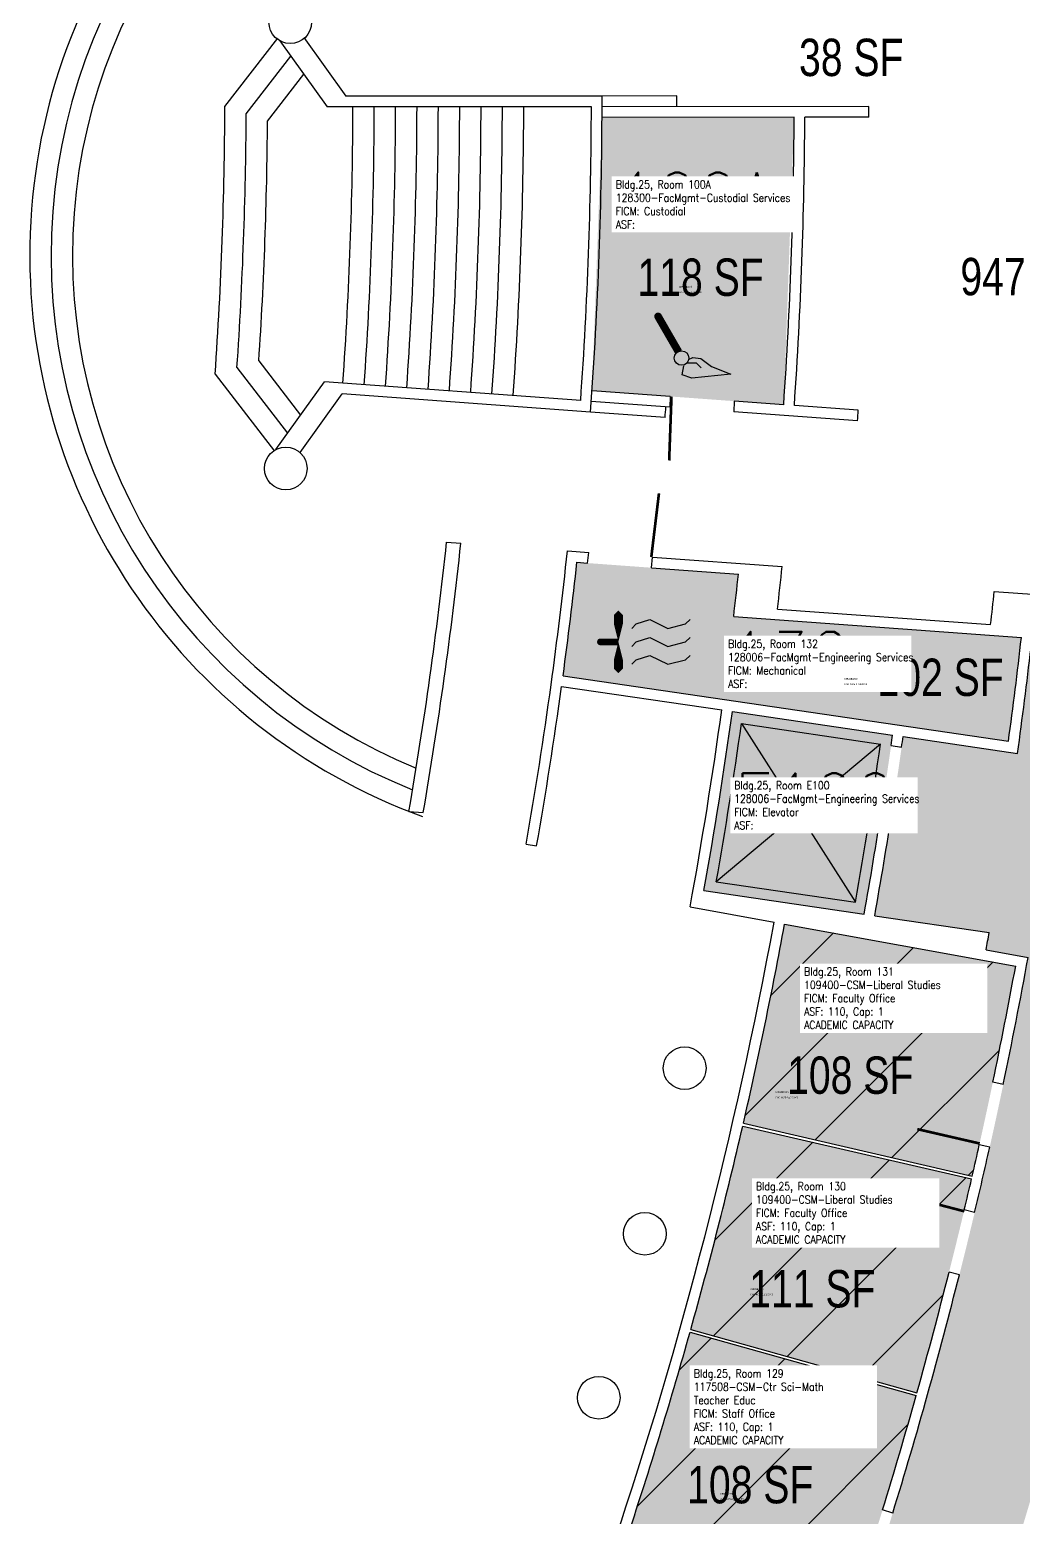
# Model space of a CAD drawing. Header units: inches. Extents: x -325 to 881, y 0 to 3497.
# Drawn here: x -201 to 358, y 1036 to 1873 of the extents above; entities that cross this region are included whole.
import ezdxf
from ezdxf.enums import TextEntityAlignment as Align

# ---------------------------------------------------------------- set-up
doc = ezdxf.new("R2010")
doc.units = ezdxf.units.IN
doc.header["$LTSCALE"] = 10
doc.header["$MEASUREMENT"] = 0
doc.layers.get('0').update_dxf_attribs({"linetype": 'CONTINUOUS'})
for name, color, linetype in [('A-COLS', 5, 'CONTINUOUS'), ('A-DOOR', 2, 'CONTINUOUS'), ('A-FLOR', 3, 'CONTINUOUS'), ('A-IDEN-CNUM', 7, 'CONTINUOUS'), ('A-IDEN-ICON', 4, 'CONTINUOUS'), ('A-IDEN-RNUM', 7, 'CONTINUOUS'), ('A-IDEN-SNUM', 4, 'CONTINUOUS'), ('A-IDEN-VNUM', 4, 'CONTINUOUS'), ('A-WALL', 5, 'CONTINUOUS'), ('AREA-TEXT', 3, 'CONTINUOUS'), ('Rooms-Capacity', 4, 'CONTINUOUS'), ('Rooms-Category-Color', 7, 'CONTINUOUS'), ('Rooms-College-Color', 7, 'CONTINUOUS'), ('Rooms-Department-Color', 7, 'CONTINUOUS'), ('Rooms-Division-Color', 7, 'CONTINUOUS'), ('Rooms-Information', 7, 'CONTINUOUS')]:
    doc.layers.add(name, color=color, linetype=linetype)
doc.styles.add('AREA', font='arial.ttf', dxfattribs={"width": 0.75, "height": 24})
doc.styles.add('ROOMSNUMBER', font='txt', dxfattribs={"height": 0.03})
doc.styles.add('ROOMVNUMBER', font='simplex.shx', dxfattribs={"width": 0.85})
pattern_1 = [(45, (0, 0), (-26.51650429449553, 26.51650429449553), [])]

# ---------------------------------------------------------------- blocks, each defined once
blk = doc.blocks.new('CPMECH')
at = {"color": 0, "linetype": 'ByBlock'}
for p, q in [((0.004999999999995453, 0.02499999999999858), (0.01499999999998636, 0.03499999999999659)), ((0.01499999999998636, 0.03499999999999659), (0.04499999999998749, 0.04500000000000171)), ((0.04499999999998749, 0.04500000000000171), (0.08500000000000796, 0.02499999999999858)), ((0.08500000000000796, 0.02499999999999858), (0.125, 0.03499999999999659)), ((0.125, 0.03499999999999659), (0.1349999999999909, 0.04500000000000171)), ((0.01499999999998636, -0.005000000000002558), (0.04499999999998749, 0.005000000000002558)), ((0.04499999999998749, 0.005000000000002558), (0.08500000000000796, -0.01500000000000057)), ((0.125, -0.005000000000002558), (0.1349999999999909, 0.005000000000002558)), ((0.004999999999995453, -0.01500000000000057), (0.01499999999998636, -0.005000000000002558)), ((0.08500000000000796, -0.01500000000000057), (0.125, -0.005000000000002558)), ((0.004999999999995453, -0.05499999999999972), (0.01499999999998636, -0.04500000000000171)), ((0.01499999999998636, -0.04500000000000171), (0.04499999999998749, -0.03499999999999659)), ((0.04499999999998749, -0.03499999999999659), (0.08500000000000796, -0.05499999999999972)), ((0.08500000000000796, -0.05499999999999972), (0.125, -0.04500000000000171)), ((0.125, -0.04500000000000171), (0.1349999999999909, -0.03499999999999659))]:
    blk.add_line(p, q, dxfattribs=at)
for points in [[(-0.02500000000000568, -0.005000000000002558, 0, 0.01999999999999999, 0), (-0.02500000000000568, 0.03499999999999659, 0.01999999999999999, 0.01999999999999999, 0), (-0.02500000000000568, 0.05499999999999972, 0.01999999999999999, 0, 0), (-0.02500000000000568, 0.06499999999999773, 0, 0, 0)], [(-0.02500000000000568, -0.005000000000002558, 0, 0.01999999999999999, 0), (-0.02500000000000568, -0.04500000000000171, 0.01999999999999999, 0.01999999999999999, 0), (-0.02500000000000568, -0.06499999999999773, 0.01999999999999999, 0, 0), (-0.02500000000000568, -0.07500000000000284, 0, 0, 0)]]:
    blk.add_lwpolyline(points, format="xyseb", dxfattribs=at)
at = {"color": 0, "linetype": 'ByBlock', "const_width": 0.015}
blk.add_lwpolyline([(-0.02500000000000568, -0.005000000000002558), (-0.06499999999999773, -0.005000000000002558)], dxfattribs=at)
at = {"color": 0, "linetype": 'ByBlock', "const_width": 0.0075}
blk.add_lwpolyline([(-0.06824759526418234, -0.006875000000000853, 1), (-0.06175240473581312, -0.003124999999997158, 1)], format="xyb", close=True, dxfattribs=at)
blk = doc.blocks.new('CPCUST')
at = {"color": 0, "linetype": 'ByBlock'}
for p, q in [((0.01710768682039543, -0.06389526559284252), (0.02000603612435725, -0.04661972163469329)), ((0.02622214892755892, -0.04084634061456337), (0.0445807061709047, -0.04056143188978271)), ((0.0296781998588358, -0.03407984564873644), (0.03758796190732028, -0.03023640276653876)), ((0.03758796190732028, -0.03023640276653876), (0.05333712680811686, -0.03237435190612691)), ((0.0445807061709047, -0.04056143188978271), (0.05433683077671958, -0.05052010497931518)), ((0.05333712680811686, -0.03237435190612691), (0.07452052004998677, -0.04788691310499892)), ((0.07452052004998677, -0.04788691310499892), (0.1117389269890054, -0.06251715192284006)), ((0.03576614561558245, -0.07045290280554815), (0.01710768682039543, -0.06389526559284252)), ((0.1117389269890054, -0.06251715192284006), (0.03576614561558245, -0.07045290280554815))]:
    blk.add_line(p, q, dxfattribs=at)
at = {"color": 0, "linetype": 'ByBlock', "const_width": 0.0075}
blk.add_lwpolyline([(-0.03324759526418575, 0.04812499999999999, 1), (-0.02675240473581653, 0.05187500000000002, 1)], format="xyb", close=True, dxfattribs=at)
at = {"color": 0, "linetype": 'ByBlock', "const_width": 0.015}
blk.add_lwpolyline([(-0.02999999999997272, 0.05), (0.009999999999990905, -0.01928203230275514)], dxfattribs=at)
at = {"color": 0, "linetype": 'ByBlock'}
blk.add_circle((0.01581866083250816, -0.03126680850405537), 0.01414213562373094, dxfattribs=at)

msp = doc.modelspace()

# ---------------------------------------------------------------- hatches: boundary and pattern name
at = {"layer": 'Rooms-Capacity'}
h = msp.add_hatch(dxfattribs=at)
h.set_pattern_fill('ANSI31', color=256, scale=300, style=0)
h.set_pattern_definition(pattern_1)
edge = h.paths.add_edge_path()
edge.add_arc((-2305.08900825138, 1834.524642622266), 2703.000000207935, 347.0344772139383, 349.5902519949714)
edge.add_line((353.4216229654849, 1346.129080776125), (223.5412856675684, 1369.6915136436))
edge.add_arc((-2305.089007952804, 1834.524642891332), 2570.999999972946, 347.0353521998069, 349.5837221739308, ccw=False)
edge.add_line((200.3728002458811, 1257.721272999421), (328.9986843802035, 1228.066871090792))
h = msp.add_hatch(dxfattribs=at)
h.set_pattern_fill('ANSI31', color=256, scale=300, style=0)
h.set_pattern_definition(pattern_1)
edge = h.paths.add_edge_path()
edge.add_arc((-2305.089008012844, 1834.524642766874), 2571.000000003251, 344.36868553626687, 346.9995172690617, ccw=False)
edge.add_line((170.8237072080374, 1141.778494005091), (297.9306235201657, 1106.171845103614))
edge.add_arc((-2305.08900796143, 1834.524642841046), 2702.99999997235, 344.3678105415934, 347.0003922601833)
edge.add_line((328.6374398656189, 1226.499974043109), (200.0115557312965, 1256.154375943355))
h = msp.add_hatch(dxfattribs=at)
h.set_pattern_fill('ANSI31', color=256, scale=300, style=0)
h.set_pattern_definition(pattern_1)
edge = h.paths.add_edge_path()
edge.add_arc((-2305.089007780887, 1834.524642928791), 2570.999999818163, 341.76868553102497, 344.3328505973568, ccw=False)
edge.add_line((136.8498925231397, 1030.176828704774), (262.210737157613, 988.8408848186955))
edge.add_arc((-2305.089007993743, 1834.524642635374), 2702.9999999425, 341.7678105456445, 344.3337255976689)
edge.add_line((297.4968698099256, 1104.623451825231), (170.3899534977973, 1140.230100726709))
at = {"layer": 'Rooms-Category-Color', "true_color": 0xadadad}
msp.add_hatch(color=253, dxfattribs=at).paths.add_polyline_path([(120.9248530603945, 1823.262862625532), (228.9261129386723, 1823.295726707205), (223.0490052625537, 1661.675264443271), (115.3353783041239, 1669.552306196652)])
h = msp.add_hatch(color=253, dxfattribs=at)
edge = h.paths.add_edge_path()
edge.add_arc((-2305.089007401385, 1834.524642267237), 2678.999999353951, 352.2326553639105, 353.4896999056568)
edge.add_line((356.6354310326278, 1530.774728058837), (194.9248554669321, 1542.600538677536))
edge.add_arc((-2305.089008424805, 1834.524642657206), 2517.000000424161, 353.3397908247111, 353.8865219300204)
edge.add_line((197.5966101586819, 1566.46924414672), (106.8253878057003, 1573.107296582311))
edge.add_arc((-2305.089007644328, 1834.524642723765), 2426.039999637829, 352.2962271167075, 353.8140968454214, ccw=False)
edge.add_line((99.0544639416039, 1509.310485784896), (349.3312467299402, 1472.455434800126))
h = msp.add_hatch(color=253, dxfattribs=at)
edge = h.paths.add_edge_path()
edge.add_line((125.2256472855806, 637.7574656791985), (1.332226272672415, 698.5395680889487))
edge.add_arc((-2305.089007922593, 1834.524642778284), 2570.999999895711, 332.47323414812644, 333.7783019877229, ccw=False)
edge.add_line((-25.13898717239499, 646.3037448199466), (97.13950164243579, 582.3348858933896))
edge.add_arc((-2305.089007777101, 1834.524642533836), 2708.99999964992, 329.7230405341868, 332.46869360911535, ccw=False)
edge.add_line((34.39897107705474, 468.6999850831926), (-109.616141885519, 500.3077602675185))
edge.add_line((-109.616141885519, 500.3077602675185), (-143.3523008488119, 335.2154794977978))
edge.add_line((-143.3523008488119, 335.2154794977978), (-8.862021557986736, 228.84973056335))
edge.add_arc((-2276.852421545545, 1812.192876046204), 2765.999994718594, 325.0801038526055, 329.9985655171372)
edge.add_line((118.5392145887017, 429.1329061528668), (113.3037470765412, 432.0648166369647))
edge.add_arc((-2276.852428065748, 1812.192881163491), 2760.000002910245, 329.9969301754909, 330.3646981617803)
edge.add_arc((-2276.852425370182, 1812.192878221722), 2759.999999112646, 330.364698187191, 331.0049865564031)
edge.add_line((137.2144114896655, 474.3284223536029), (169.294850282371, 457.947885286063))
edge.add_arc((-2276.852426017897, 1812.192878720146), 2795.999999927129, 331.0300489847792, 335.322866785437)
edge.add_line((263.8025277927518, 644.8504245663062), (218.4369051977992, 665.8596072429791))
edge.add_arc((-2305.089008503356, 1834.524643009932), 2781.000000529561, 335.1507680688179, 353.4686771261349)
edge.add_line((457.8618026934564, 1518.195988202468), (362.0307200364769, 1525.17474960722))
edge.add_arc((-2305.089038970495, 1834.52464684194), 2685.000031248517, 352.1032518630827, 353.38402508669355, ccw=False)
edge.add_line((354.4498415440321, 1465.636979880743), (290.1409801952541, 1475.106920868158))
edge.add_arc((-2305.089008024933, 1834.524642925533), 2619.99996005463, 349.884295059514, 352.11516703823855, ccw=False)
edge.add_line((274.1832477338612, 1374.356824234128), (338.5186968818307, 1364.88296799548))
edge.add_arc((-2305.089007145734, 1834.5246419502), 2684.999999014689, 349.7174347496138, 349.9263988802712, ccw=False)
edge.add_line((336.7882829904556, 1355.24457917735), (360.4028286114335, 1350.960511556827))
edge.add_arc((-2305.089007928386, 1834.524642872849), 2708.999999954935, 333.78284252823477, 349.71743473298585, ccw=False)
h = msp.add_hatch(color=253, dxfattribs=at)
edge = h.paths.add_edge_path()
edge.add_arc((-2305.089007957288, 1834.524642815889), 2613.999959957073, 349.880302947633, 352.1162967776347)
edge.add_line((284.204775441438, 1475.981069580652), (194.17224849388, 1489.239004796371))
edge.add_arc((-2305.089007857896, 1834.524642705767), 2522.999999850883, 349.8174269768939, 352.13408989936437, ccw=False)
edge.add_line((178.1722892671824, 1388.495126363821), (268.2445220164955, 1375.231344183907))
at = {"layer": 'Rooms-Category-Color', "true_color": 0xfa9ba3}
h = msp.add_hatch(color=241, dxfattribs=at)
edge = h.paths.add_edge_path()
edge.add_arc((-2305.08900825138, 1834.524642622266), 2703.000000207935, 347.0344772139383, 349.5902519949714)
edge.add_line((353.4216229654849, 1346.129080776125), (223.5412856675684, 1369.6915136436))
edge.add_arc((-2305.089007952804, 1834.524642891332), 2570.999999972946, 347.0353521998069, 349.5837221739308, ccw=False)
edge.add_line((200.3728002458811, 1257.721272999421), (328.9986843802035, 1228.066871090792))
h = msp.add_hatch(color=241, dxfattribs=at)
edge = h.paths.add_edge_path()
edge.add_arc((-2305.089008012844, 1834.524642766874), 2571.000000003251, 344.36868553626687, 346.9995172690617, ccw=False)
edge.add_line((170.8237072080374, 1141.778494005091), (297.9306235201657, 1106.171845103614))
edge.add_arc((-2305.08900796143, 1834.524642841046), 2702.99999997235, 344.3678105415934, 347.0003922601833)
edge.add_line((328.6374398656189, 1226.499974043109), (200.0115557312965, 1256.154375943355))
h = msp.add_hatch(color=241, dxfattribs=at)
edge = h.paths.add_edge_path()
edge.add_arc((-2305.089007780887, 1834.524642928791), 2570.999999818163, 341.76868553102497, 344.3328505973568, ccw=False)
edge.add_line((136.8498925231397, 1030.176828704774), (262.210737157613, 988.8408848186955))
edge.add_arc((-2305.089007993743, 1834.524642635374), 2702.9999999425, 341.7678105456445, 344.3337255976689)
edge.add_line((297.4968698099256, 1104.623451825231), (170.3899534977973, 1140.230100726709))
at = {"layer": 'Rooms-College-Color', "true_color": 0xadadad}
msp.add_hatch(color=253, dxfattribs=at).paths.add_polyline_path([(120.9248530603945, 1823.262862625532), (228.9261129386723, 1823.295726707205), (223.0490052625537, 1661.675264443271), (115.3353783041239, 1669.552306196652)])
h = msp.add_hatch(color=253, dxfattribs=at)
edge = h.paths.add_edge_path()
edge.add_arc((-2305.089007401385, 1834.524642267237), 2678.999999353951, 352.2326553639105, 353.4896999056568)
edge.add_line((356.6354310326278, 1530.774728058837), (194.9248554669321, 1542.600538677536))
edge.add_arc((-2305.089008424805, 1834.524642657206), 2517.000000424161, 353.3397908247111, 353.8865219300204)
edge.add_line((197.5966101586819, 1566.46924414672), (106.8253878057003, 1573.107296582311))
edge.add_arc((-2305.089007644328, 1834.524642723765), 2426.039999637829, 352.2962271167075, 353.8140968454214, ccw=False)
edge.add_line((99.0544639416039, 1509.310485784896), (349.3312467299402, 1472.455434800126))
h = msp.add_hatch(color=253, dxfattribs=at)
edge = h.paths.add_edge_path()
edge.add_line((125.2256472855806, 637.7574656791985), (1.332226272672415, 698.5395680889487))
edge.add_arc((-2305.089007922593, 1834.524642778284), 2570.999999895711, 332.47323414812644, 333.7783019877229, ccw=False)
edge.add_line((-25.13898717239499, 646.3037448199466), (97.13950164243579, 582.3348858933896))
edge.add_arc((-2305.089007777101, 1834.524642533836), 2708.99999964992, 329.7230405341868, 332.46869360911535, ccw=False)
edge.add_line((34.39897107705474, 468.6999850831926), (-109.616141885519, 500.3077602675185))
edge.add_line((-109.616141885519, 500.3077602675185), (-143.3523008488119, 335.2154794977978))
edge.add_line((-143.3523008488119, 335.2154794977978), (-8.862021557986736, 228.84973056335))
edge.add_arc((-2276.852421545545, 1812.192876046204), 2765.999994718594, 325.0801038526055, 329.9985655171372)
edge.add_line((118.5392145887017, 429.1329061528668), (113.3037470765412, 432.0648166369647))
edge.add_arc((-2276.852428065748, 1812.192881163491), 2760.000002910245, 329.9969301754909, 330.3646981617803)
edge.add_arc((-2276.852425370182, 1812.192878221722), 2759.999999112646, 330.364698187191, 331.0049865564031)
edge.add_line((137.2144114896655, 474.3284223536029), (169.294850282371, 457.947885286063))
edge.add_arc((-2276.852426017897, 1812.192878720146), 2795.999999927129, 331.0300489847792, 335.322866785437)
edge.add_line((263.8025277927518, 644.8504245663062), (218.4369051977992, 665.8596072429791))
edge.add_arc((-2305.089008503356, 1834.524643009932), 2781.000000529561, 335.1507680688179, 353.4686771261349)
edge.add_line((457.8618026934564, 1518.195988202468), (362.0307200364769, 1525.17474960722))
edge.add_arc((-2305.089038970495, 1834.52464684194), 2685.000031248517, 352.1032518630827, 353.38402508669355, ccw=False)
edge.add_line((354.4498415440321, 1465.636979880743), (290.1409801952541, 1475.106920868158))
edge.add_arc((-2305.089008024933, 1834.524642925533), 2619.99996005463, 349.884295059514, 352.11516703823855, ccw=False)
edge.add_line((274.1832477338612, 1374.356824234128), (338.5186968818307, 1364.88296799548))
edge.add_arc((-2305.089007145734, 1834.5246419502), 2684.999999014689, 349.7174347496138, 349.9263988802712, ccw=False)
edge.add_line((336.7882829904556, 1355.24457917735), (360.4028286114335, 1350.960511556827))
edge.add_arc((-2305.089007928386, 1834.524642872849), 2708.999999954935, 333.78284252823477, 349.71743473298585, ccw=False)
h = msp.add_hatch(color=253, dxfattribs=at)
edge = h.paths.add_edge_path()
edge.add_arc((-2305.089007957288, 1834.524642815889), 2613.999959957073, 349.880302947633, 352.1162967776347)
edge.add_line((284.204775441438, 1475.981069580652), (194.17224849388, 1489.239004796371))
edge.add_arc((-2305.089007857896, 1834.524642705767), 2522.999999850883, 349.8174269768939, 352.13408989936437, ccw=False)
edge.add_line((178.1722892671824, 1388.495126363821), (268.2445220164955, 1375.231344183907))
at = {"layer": 'Rooms-College-Color', "true_color": 0xffe090}
h = msp.add_hatch(color=41, dxfattribs=at)
edge = h.paths.add_edge_path()
edge.add_arc((-2305.08900825138, 1834.524642622266), 2703.000000207935, 347.0344772139383, 349.5902519949714)
edge.add_line((353.4216229654849, 1346.129080776125), (223.5412856675684, 1369.6915136436))
edge.add_arc((-2305.089007952804, 1834.524642891332), 2570.999999972946, 347.0353521998069, 349.5837221739308, ccw=False)
edge.add_line((200.3728002458811, 1257.721272999421), (328.9986843802035, 1228.066871090792))
h = msp.add_hatch(color=41, dxfattribs=at)
edge = h.paths.add_edge_path()
edge.add_arc((-2305.089008012844, 1834.524642766874), 2571.000000003251, 344.36868553626687, 346.9995172690617, ccw=False)
edge.add_line((170.8237072080374, 1141.778494005091), (297.9306235201657, 1106.171845103614))
edge.add_arc((-2305.08900796143, 1834.524642841046), 2702.99999997235, 344.3678105415934, 347.0003922601833)
edge.add_line((328.6374398656189, 1226.499974043109), (200.0115557312965, 1256.154375943355))
h = msp.add_hatch(color=41, dxfattribs=at)
edge = h.paths.add_edge_path()
edge.add_arc((-2305.089007780887, 1834.524642928791), 2570.999999818163, 341.76868553102497, 344.3328505973568, ccw=False)
edge.add_line((136.8498925231397, 1030.176828704774), (262.210737157613, 988.8408848186955))
edge.add_arc((-2305.089007993743, 1834.524642635374), 2702.9999999425, 341.7678105456445, 344.3337255976689)
edge.add_line((297.4968698099256, 1104.623451825231), (170.3899534977973, 1140.230100726709))
at = {"layer": 'Rooms-Department-Color', "true_color": 0xacacac}
msp.add_hatch(color=253, dxfattribs=at).paths.add_polyline_path([(120.9248530603945, 1823.262862625532), (228.9261129386723, 1823.295726707205), (223.0490052625537, 1661.675264443271), (115.3353783041239, 1669.552306196652)])
h = msp.add_hatch(color=253, dxfattribs=at)
edge = h.paths.add_edge_path()
edge.add_arc((-2305.089007401385, 1834.524642267237), 2678.999999353951, 352.2326553639105, 353.4896999056568)
edge.add_line((356.6354310326278, 1530.774728058837), (194.9248554669321, 1542.600538677536))
edge.add_arc((-2305.089008424805, 1834.524642657206), 2517.000000424161, 353.3397908247111, 353.8865219300204)
edge.add_line((197.5966101586819, 1566.46924414672), (106.8253878057003, 1573.107296582311))
edge.add_arc((-2305.089007644328, 1834.524642723765), 2426.039999637829, 352.2962271167075, 353.8140968454214, ccw=False)
edge.add_line((99.0544639416039, 1509.310485784896), (349.3312467299402, 1472.455434800126))
h = msp.add_hatch(color=253, dxfattribs=at)
edge = h.paths.add_edge_path()
edge.add_line((125.2256472855806, 637.7574656791985), (1.332226272672415, 698.5395680889487))
edge.add_arc((-2305.089007922593, 1834.524642778284), 2570.999999895711, 332.47323414812644, 333.7783019877229, ccw=False)
edge.add_line((-25.13898717239499, 646.3037448199466), (97.13950164243579, 582.3348858933896))
edge.add_arc((-2305.089007777101, 1834.524642533836), 2708.99999964992, 329.7230405341868, 332.46869360911535, ccw=False)
edge.add_line((34.39897107705474, 468.6999850831926), (-109.616141885519, 500.3077602675185))
edge.add_line((-109.616141885519, 500.3077602675185), (-143.3523008488119, 335.2154794977978))
edge.add_line((-143.3523008488119, 335.2154794977978), (-8.862021557986736, 228.84973056335))
edge.add_arc((-2276.852421545545, 1812.192876046204), 2765.999994718594, 325.0801038526055, 329.9985655171372)
edge.add_line((118.5392145887017, 429.1329061528668), (113.3037470765412, 432.0648166369647))
edge.add_arc((-2276.852428065748, 1812.192881163491), 2760.000002910245, 329.9969301754909, 330.3646981617803)
edge.add_arc((-2276.852425370182, 1812.192878221722), 2759.999999112646, 330.364698187191, 331.0049865564031)
edge.add_line((137.2144114896655, 474.3284223536029), (169.294850282371, 457.947885286063))
edge.add_arc((-2276.852426017897, 1812.192878720146), 2795.999999927129, 331.0300489847792, 335.322866785437)
edge.add_line((263.8025277927518, 644.8504245663062), (218.4369051977992, 665.8596072429791))
edge.add_arc((-2305.089008503356, 1834.524643009932), 2781.000000529561, 335.1507680688179, 353.4686771261349)
edge.add_line((457.8618026934564, 1518.195988202468), (362.0307200364769, 1525.17474960722))
edge.add_arc((-2305.089038970495, 1834.52464684194), 2685.000031248517, 352.1032518630827, 353.38402508669355, ccw=False)
edge.add_line((354.4498415440321, 1465.636979880743), (290.1409801952541, 1475.106920868158))
edge.add_arc((-2305.089008024933, 1834.524642925533), 2619.99996005463, 349.884295059514, 352.11516703823855, ccw=False)
edge.add_line((274.1832477338612, 1374.356824234128), (338.5186968818307, 1364.88296799548))
edge.add_arc((-2305.089007145734, 1834.5246419502), 2684.999999014689, 349.7174347496138, 349.9263988802712, ccw=False)
edge.add_line((336.7882829904556, 1355.24457917735), (360.4028286114335, 1350.960511556827))
edge.add_arc((-2305.089007928386, 1834.524642872849), 2708.999999954935, 333.78284252823477, 349.71743473298585, ccw=False)
h = msp.add_hatch(color=253, dxfattribs=at)
edge = h.paths.add_edge_path()
edge.add_arc((-2305.089007957288, 1834.524642815889), 2613.999959957073, 349.880302947633, 352.1162967776347)
edge.add_line((284.204775441438, 1475.981069580652), (194.17224849388, 1489.239004796371))
edge.add_arc((-2305.089007857896, 1834.524642705767), 2522.999999850883, 349.8174269768939, 352.13408989936437, ccw=False)
edge.add_line((178.1722892671824, 1388.495126363821), (268.2445220164955, 1375.231344183907))
at = {"layer": 'Rooms-Department-Color', "true_color": 0xffe090}
h = msp.add_hatch(color=41, dxfattribs=at)
edge = h.paths.add_edge_path()
edge.add_arc((-2305.08900825138, 1834.524642622266), 2703.000000207935, 347.0344772139383, 349.5902519949714)
edge.add_line((353.4216229654849, 1346.129080776125), (223.5412856675684, 1369.6915136436))
edge.add_arc((-2305.089007952804, 1834.524642891332), 2570.999999972946, 347.0353521998069, 349.5837221739308, ccw=False)
edge.add_line((200.3728002458811, 1257.721272999421), (328.9986843802035, 1228.066871090792))
h = msp.add_hatch(color=41, dxfattribs=at)
edge = h.paths.add_edge_path()
edge.add_arc((-2305.089008012844, 1834.524642766874), 2571.000000003251, 344.36868553626687, 346.9995172690617, ccw=False)
edge.add_line((170.8237072080374, 1141.778494005091), (297.9306235201657, 1106.171845103614))
edge.add_arc((-2305.08900796143, 1834.524642841046), 2702.99999997235, 344.3678105415934, 347.0003922601833)
edge.add_line((328.6374398656189, 1226.499974043109), (200.0115557312965, 1256.154375943355))
h = msp.add_hatch(color=41, dxfattribs=at)
edge = h.paths.add_edge_path()
edge.add_arc((-2305.089007780887, 1834.524642928791), 2570.999999818163, 341.76868553102497, 344.3328505973568, ccw=False)
edge.add_line((136.8498925231397, 1030.176828704774), (262.210737157613, 988.8408848186955))
edge.add_arc((-2305.089007993743, 1834.524642635374), 2702.9999999425, 341.7678105456445, 344.3337255976689)
edge.add_line((297.4968698099256, 1104.623451825231), (170.3899534977973, 1140.230100726709))
at = {"layer": 'Rooms-Division-Color', "true_color": 0xadadad}
msp.add_hatch(color=253, dxfattribs=at).paths.add_polyline_path([(120.9248530603945, 1823.262862625532), (228.9261129386723, 1823.295726707205), (223.0490052625537, 1661.675264443271), (115.3353783041239, 1669.552306196652)])
h = msp.add_hatch(color=253, dxfattribs=at)
edge = h.paths.add_edge_path()
edge.add_arc((-2305.089007401385, 1834.524642267237), 2678.999999353951, 352.2326553639105, 353.4896999056568)
edge.add_line((356.6354310326278, 1530.774728058837), (194.9248554669321, 1542.600538677536))
edge.add_arc((-2305.089008424805, 1834.524642657206), 2517.000000424161, 353.3397908247111, 353.8865219300204)
edge.add_line((197.5966101586819, 1566.46924414672), (106.8253878057003, 1573.107296582311))
edge.add_arc((-2305.089007644328, 1834.524642723765), 2426.039999637829, 352.2962271167075, 353.8140968454214, ccw=False)
edge.add_line((99.0544639416039, 1509.310485784896), (349.3312467299402, 1472.455434800126))
h = msp.add_hatch(color=253, dxfattribs=at)
edge = h.paths.add_edge_path()
edge.add_line((125.2256472855806, 637.7574656791985), (1.332226272672415, 698.5395680889487))
edge.add_arc((-2305.089007922593, 1834.524642778284), 2570.999999895711, 332.47323414812644, 333.7783019877229, ccw=False)
edge.add_line((-25.13898717239499, 646.3037448199466), (97.13950164243579, 582.3348858933896))
edge.add_arc((-2305.089007777101, 1834.524642533836), 2708.99999964992, 329.7230405341868, 332.46869360911535, ccw=False)
edge.add_line((34.39897107705474, 468.6999850831926), (-109.616141885519, 500.3077602675185))
edge.add_line((-109.616141885519, 500.3077602675185), (-143.3523008488119, 335.2154794977978))
edge.add_line((-143.3523008488119, 335.2154794977978), (-8.862021557986736, 228.84973056335))
edge.add_arc((-2276.852421545545, 1812.192876046204), 2765.999994718594, 325.0801038526055, 329.9985655171372)
edge.add_line((118.5392145887017, 429.1329061528668), (113.3037470765412, 432.0648166369647))
edge.add_arc((-2276.852428065748, 1812.192881163491), 2760.000002910245, 329.9969301754909, 330.3646981617803)
edge.add_arc((-2276.852425370182, 1812.192878221722), 2759.999999112646, 330.364698187191, 331.0049865564031)
edge.add_line((137.2144114896655, 474.3284223536029), (169.294850282371, 457.947885286063))
edge.add_arc((-2276.852426017897, 1812.192878720146), 2795.999999927129, 331.0300489847792, 335.322866785437)
edge.add_line((263.8025277927518, 644.8504245663062), (218.4369051977992, 665.8596072429791))
edge.add_arc((-2305.089008503356, 1834.524643009932), 2781.000000529561, 335.1507680688179, 353.4686771261349)
edge.add_line((457.8618026934564, 1518.195988202468), (362.0307200364769, 1525.17474960722))
edge.add_arc((-2305.089038970495, 1834.52464684194), 2685.000031248517, 352.1032518630827, 353.38402508669355, ccw=False)
edge.add_line((354.4498415440321, 1465.636979880743), (290.1409801952541, 1475.106920868158))
edge.add_arc((-2305.089008024933, 1834.524642925533), 2619.99996005463, 349.884295059514, 352.11516703823855, ccw=False)
edge.add_line((274.1832477338612, 1374.356824234128), (338.5186968818307, 1364.88296799548))
edge.add_arc((-2305.089007145734, 1834.5246419502), 2684.999999014689, 349.7174347496138, 349.9263988802712, ccw=False)
edge.add_line((336.7882829904556, 1355.24457917735), (360.4028286114335, 1350.960511556827))
edge.add_arc((-2305.089007928386, 1834.524642872849), 2708.999999954935, 333.78284252823477, 349.71743473298585, ccw=False)
h = msp.add_hatch(color=253, dxfattribs=at)
edge = h.paths.add_edge_path()
edge.add_arc((-2305.089007957288, 1834.524642815889), 2613.999959957073, 349.880302947633, 352.1162967776347)
edge.add_line((284.204775441438, 1475.981069580652), (194.17224849388, 1489.239004796371))
edge.add_arc((-2305.089007857896, 1834.524642705767), 2522.999999850883, 349.8174269768939, 352.13408989936437, ccw=False)
edge.add_line((178.1722892671824, 1388.495126363821), (268.2445220164955, 1375.231344183907))
at = {"layer": 'Rooms-Division-Color', "true_color": 0xffe090}
h = msp.add_hatch(color=41, dxfattribs=at)
edge = h.paths.add_edge_path()
edge.add_arc((-2305.08900825138, 1834.524642622266), 2703.000000207935, 347.0344772139383, 349.5902519949714)
edge.add_line((353.4216229654849, 1346.129080776125), (223.5412856675684, 1369.6915136436))
edge.add_arc((-2305.089007952804, 1834.524642891332), 2570.999999972946, 347.0353521998069, 349.5837221739308, ccw=False)
edge.add_line((200.3728002458811, 1257.721272999421), (328.9986843802035, 1228.066871090792))
h = msp.add_hatch(color=41, dxfattribs=at)
edge = h.paths.add_edge_path()
edge.add_arc((-2305.089008012844, 1834.524642766874), 2571.000000003251, 344.36868553626687, 346.9995172690617, ccw=False)
edge.add_line((170.8237072080374, 1141.778494005091), (297.9306235201657, 1106.171845103614))
edge.add_arc((-2305.08900796143, 1834.524642841046), 2702.99999997235, 344.3678105415934, 347.0003922601833)
edge.add_line((328.6374398656189, 1226.499974043109), (200.0115557312965, 1256.154375943355))
h = msp.add_hatch(color=41, dxfattribs=at)
edge = h.paths.add_edge_path()
edge.add_arc((-2305.089007780887, 1834.524642928791), 2570.999999818163, 341.76868553102497, 344.3328505973568, ccw=False)
edge.add_line((136.8498925231397, 1030.176828704774), (262.210737157613, 988.8408848186955))
edge.add_arc((-2305.089007993743, 1834.524642635374), 2702.9999999425, 341.7678105456445, 344.3337255976689)
edge.add_line((297.4968698099256, 1104.623451825231), (170.3899534977973, 1140.230100726709))

# ---------------------------------------------------------------- linework, layer by layer
at = {"layer": 'A-COLS'}
msp.add_circle((144.9734167568386, 1195.605152763426), 12, dxfattribs=at)
at = {"layer": 'A-DOOR'}
for points in [[(159.9722151495516, 1666.31559384428, 1.5, 1.5, 0), (158.6639889143407, 1630.339371917769, 0, 0, 0), (157.9144842848182, 1630.366626620293, 0, 0, 0.414213562373095), (195.1989324577153, 1665.034622308798, 0, 0, 0.414213562373095)], [(148.630149397999, 1576.10126143042, 1.5, 1.5, 0), (152.9289396442473, 1611.843678823672, 0, 0, 0), (153.6735733374953, 1611.754120700061, 0, 0, 0.414213562373095), (113.632365681231, 1580.310493539087, 0, 0, 0.414213562373095)], [(333.2109571807086, 1246.337592431344, 1.5, 1.5, 0), (298.1311722323298, 1254.425156218931, 0, 0, 0), (297.9626813270152, 1253.694327355362, 0, 0, -0.414213562373095), (341.1300300434232, 1280.686548524536, 0, 0, -0.414213562373095)], [(324.5664032623172, 1208.210576947778, 1.5, 1.5, 0), (289.7335976622999, 1217.303192281164, 0, 0, 0), (289.9230271428823, 1218.028875757009, 0, 0, 0.414213562373095), (315.6632174178958, 1174.103454804048, 0, 0, 0.414213562373095)], [(268.0823198184371, 1006.647822151892, 1.5, 1.5, 0), (233.8930001445115, 1017.921260867268, 0, 0, 0), (233.6581368371844, 1017.208983373828, 0, 0, -0.414213562373095), (279.12089522928, 1040.124864321202, 0, 0, -0.414213562373095)]]:
    msp.add_lwpolyline(points, format="xyseb", dxfattribs=at)
at = {"layer": 'A-FLOR'}
for p, q in [((-91.0589681379497, 1829.387330976315), (-61.25679495558143, 1867.813593048602)), ((-79.07239689677954, 1825.261965310201), (-53.95215809717774, 1857.651444870047)), ((-67.09316755458713, 1821.127133117057), (-46.64752123877406, 1847.489296685904)), ((-84.2460783161223, 1682.562701088376), (-55.77644877880812, 1645.696302182972)), ((-71.96719250455499, 1686.295656999573), (-48.47215040400624, 1655.871039312333)), ((-96.53339252248406, 1678.840659429319), (-63.08074713125825, 1635.521565034054)), ((199.280137706548, 1482.422126359306), (277.4389855116606, 1470.912675546482)), ((199.2801377177238, 1482.422126356512), (263.3540818355978, 1382.016205561347)), ((277.4388509988785, 1470.912694481201), (185.1649595014751, 1393.530110654421)), ((185.1649595014751, 1393.530110654421), (263.3542156219482, 1382.016181999817))]:
    msp.add_line(p, q, dxfattribs=at)
for centre, radius, start, end in [((135.2980460263789, 1745.783296021633), 336, 105.8941940498606, 249.9406754340614), ((135.2980460263789, 1745.783296021633), 324, 107.7332787389824, 248.1015907456283), ((135.2980460263789, 1745.783296021633), 312, 108.2230747044828, 247.6117947489677), ((-2305.089007973671, 1834.524642879143), 2214.036, 355.967815168308, 359.8670543039964), ((-2305.089007973671, 1834.524642879143), 2226.036, 356.0856180399877, 359.7615879103992), ((-2305.089007973671, 1834.524642879143), 2286.036, 355.9678151616544, 359.8670543039964), ((-2305.089007973671, 1834.524642879143), 2298.036, 355.967815168308, 359.8670543039964), ((-2305.089007973671, 1834.524642879143), 2310.036, 355.967815168308, 359.8670543039964), ((-2305.089007973671, 1834.524642879143), 2322.036, 355.967815168308, 359.8670543039964), ((-2305.089007973671, 1834.524642879143), 2334.036, 355.967815168308, 359.8670543039964), ((-2305.089007973671, 1834.524642879143), 2346.036, 355.967815168308, 359.8670543039964), ((-2305.089007973671, 1834.524642879143), 2358.036, 355.967815168308, 359.8670543039964), ((-2305.089007973671, 1834.524642879143), 2370.036, 355.967815168308, 359.8670543039964), ((-2305.089007973671, 1834.524642879143), 2382.036, 355.967815168308, 359.8670543039964), ((-2305.089007973671, 1834.524642879143), 2238.036, 356.2024216697963, 359.6570093768596), ((-2305.089007973671, 1834.524642879143), 2529, 349.9577073462405, 351.9969401665929), ((-2305.089007973671, 1834.524642879143), 2607.99996, 350.008164746139, 351.9856125296772)]:
    msp.add_arc(centre, radius, start, end, dxfattribs=at)
at = {"layer": 'A-WALL'}
for p, q in [((-60.11809299141169, 1866.229440637864), (-33.51242873445153, 1829.215868624859)), ((-46.68448403477669, 1868.10037748795), (-23.0491136200726, 1835.219052809291)), ((120.950940169394, 1835.26287110243), (-23.0491136200726, 1835.219052809291)), ((162.9508777521551, 1835.275651426055), (120.9212015233934, 1835.262862063944)), ((114.9452726729214, 1829.261043339036), (-33.51242873445153, 1829.215868624859)), ((270.9457679763436, 1829.308513278142), (120.923027291894, 1829.262862340547)), ((228.9261129386723, 1823.295726707205), (120.9248530603945, 1823.262862625532)), ((270.9265742562711, 1823.308507162146), (234.9261797703803, 1823.2975524785)), ((-62.35682813823223, 1636.529969321564), (-35.07314267009497, 1674.535581040196)), ((108.9359355680645, 1664.004271740094), (-35.07314267009497, 1674.535581040196)), ((-48.76114731654525, 1634.891388466582), (-25.14136887341738, 1667.793253208511)), ((114.4898211210966, 1657.582096606493), (-25.14136887341738, 1667.793253208511)), ((159.2227105200291, 1666.342848314904), (115.3353783041239, 1669.552306196652)), ((159.2227105200291, 1666.342848314904), (159.004526283592, 1660.34278163407)), ((156.3779029436409, 1654.518842898309), (114.4601616896689, 1657.584265597165)), ((159.004526283592, 1660.34278163407), (114.8977699913085, 1663.568285892718)), ((195.1509619653225, 1663.715433907695), (194.9327777288854, 1657.715367240831)), ((264.5209646075964, 1652.62641917076), (194.9327777288854, 1657.715367240831)), ((223.0490052625537, 1661.675264443271), (195.1268323101103, 1663.717198488303)), ((264.9376093894243, 1658.611972513609), (229.0330925099552, 1661.237651238218)), ((33.58186804130673, 1584.479579600506), (41.60494502261281, 1583.892856126651)), ((101.4777111075819, 1579.514391775243), (113.4314794354141, 1578.640218892135)), ((106.825448166579, 1573.107292181812), (112.7142325043678, 1572.676648420282)), ((112.7142325043678, 1572.676648420282), (113.4314794354141, 1578.640218892135)), ((148.6575362272561, 1570.048133262433), (149.3747831471264, 1576.011703711934)), ((149.3747831471264, 1576.011703711934), (222.1765288822353, 1570.687749800272)), ((148.6575362272561, 1570.048133262433), (197.5966101586819, 1566.46924414672)), ((341.3740958981216, 1556.758482562378), (365.3227682746947, 1555.014454772696)), ((194.9248554669321, 1542.600538677536), (356.6354310326278, 1530.774728058837)), ((219.5701251626015, 1546.814265257679), (339.3441825918853, 1538.055250503123)), ((99.05452377721667, 1509.310476972722), (349.3312467299402, 1472.455434800126)), ((98.24275811389089, 1503.365310159512), (188.2360265403986, 1490.113156051375)), ((194.17224849388, 1489.239004796371), (284.204775441438, 1475.981069580652)), ((290.1409801952541, 1475.106920868158), (354.4498415328562, 1465.636979872361)), ((283.386119171977, 1470.117911215872), (289.3117625042796, 1469.169428782538)), ((12.39590011909604, 1433.067670368589), (20.45334184169769, 1432.478433826938)), ((278.1217673756182, 1434.502292306162), (284.0464283265173, 1433.553967100568)), ((78.25079321488738, 1414.66154966969), (84.17307309061289, 1413.695600531995)), ((178.1722892671824, 1388.495126363821), (268.2445220164955, 1375.231344183907)), ((170.4084102250636, 1379.330692567863), (217.6376331523061, 1370.762533460744)), ((274.1832477338612, 1374.356824234128), (338.5186968818307, 1364.88296799548)), ((223.5412856675684, 1369.691513632424), (353.4216229654849, 1346.129080776125)), ((336.7882829904556, 1355.24457917735), (360.4028286114335, 1350.960511556827)), ((346.4365403316915, 1279.463144777343), (340.5887100510299, 1280.811348614283)), ((200.0115557312965, 1256.154375943355), (328.6374398656189, 1226.499974043109)), ((200.3728002458811, 1257.721272999421), (328.9986843802035, 1228.066871090792)), ((338.8256188742816, 1244.273471024819), (332.9788468927145, 1245.621430867352)), ((330.3414636477828, 1207.478209812194), (324.5346193090081, 1208.994005081244)), ((321.7750941440463, 1172.508035109378), (315.9694182649255, 1174.023525369354)), ((170.3899534977973, 1140.230100726709), (297.4968698099256, 1104.623451825231)), ((170.8237072080374, 1141.778494005091), (297.9306235313416, 1106.17184510082)), ((284.2927050478756, 1038.419534054585), (278.5933161042631, 1040.298825994134))]:
    msp.add_line(p, q, dxfattribs=at)
for centre in [(-54.2757224701345, 1876.711172679439), (-56.8301005885005, 1625.878430334851), (167.3771001398563, 1288.690103681758), (119.0665381997824, 1103.433753940277)]:
    msp.add_circle(centre, 12, dxfattribs=at)
for radius, start, end in [(2426.04, 355.8174347361256, 0.01743473181097306), (2468.04, 359.8781440373226, 0.01743473181097306), (2420.04, 355.9594881846275, 359.8753812860405), (2534.04, 356.0887611220865, 359.7461083444256), (2540.04, 356.088120200607, 359.7467492678694), (2576.04, 359.7505321084947, 359.8839837882551), (2468.04, 355.8174347361256, 355.9567254295081), (2576.04, 355.9508856832854, 356.0843373579349), (2352, 350.1722065302446, 353.8972568837581), (2360.04, 350.1915001871426, 353.9038008339773), (2420.04, 352.1558351128684, 353.9512625126314), (2426.04, 352.2962270986392, 353.8140968881565), (2517, 353.3397908205885, 353.8865219229982), (2541, 353.4986153814248, 354.0401276963437), (2661, 353.6032377782724, 354.0083153860701), (2679, 352.2326553549782, 353.489699892373), (2685, 352.1032518534351, 353.3840250936487), (2420.04, 350.0089537032419, 352.1558351128684), (2426.04, 350.010752884211, 352.1545172589426), (2517, 349.5808534861878, 352.1353082797077), (2523, 349.8174269765299, 352.134089899457), (2613.99996, 351.9865365772928, 352.1162967733321), (2619.99996, 351.9840621080754, 352.1151670382179), (2613.99996, 349.8803029509943, 351.1973964939809), (2619.99996, 349.8842950607714, 351.196774065682), (2565, 333.4107875072099, 349.5834093935063), (2571, 347.0353521951185, 349.5837221756227), (2685, 349.7174347327484, 349.9263988617977), (2910, 335.2689037862511, 350.458366909884), (2709, 348.1766271050774, 349.7174347327484), (2703, 348.1792005782605, 349.5902519848756), (2571, 344.3686855362434, 346.9995172715373), (2703, 347.0344772016657, 347.4160283401044), (2709, 346.6164937849232, 347.4151455031032), (2703, 346.6192606927784, 347.0003922558772), (2709, 342.9099604421941, 345.8549955789773), (2703, 344.3678105446713, 345.8560717328573), (2571, 341.7686855270637, 344.3328506012115), (2703, 342.9124430504022, 344.3337255954128)]:
    msp.add_arc((-2305.089007973671, 1834.524642879143), radius, start, end, dxfattribs=at)

# ---------------------------------------------------------------- block references
at = {"layer": 'A-IDEN-ICON'}
for name, p, xscale, yscale, zscale in [('CPCUST', (161.0673285743715, 1696.95084939664), 288, 288, 288), ('CPMECH', (136.4201426692307, 1529.606004810892), 252, 252, 252)]:
    msp.add_blockref(name, p, dxfattribs=dict(at, xscale=xscale, yscale=yscale, zscale=zscale))

# ---------------------------------------------------------------- texts
at = {"layer": 'A-IDEN-CNUM', "style": 'ROOMSNUMBER'}
for s, p in [('CAD #025-0_0100-0A', (164.0526384357363, 1724.565369765274)), ('CAD #025-0_0132-00', (257.0559291914105, 1504.128298664466)), ('CAD #025-0_E100-00', (232.8932558074594, 1436.194025477394)), ('CAD #025-0_0131-00', (218.3197177536786, 1271.675398352556)), ('CAD #025-0_0130-00', (204.2475451491773, 1160.968617685139)), ('CAD #025-0_0129-00', (187.5368102900684, 1045.868723896332))]:
    msp.add_text(s, height=0.96, dxfattribs=at).set_placement(p)
at = {"layer": 'A-IDEN-RNUM', "style": 'ROOMSNUMBER'}
for s, p in [('0100-A0', (164.0526384357363, 1727.565369765274)), ('0132-00', (257.0559291914105, 1507.128298664466)), ('E100-00', (232.8932558074594, 1439.194025477394)), ('0131-00', (218.3197177536786, 1274.675398352556)), ('0130-00', (204.2475451491773, 1163.968617685139)), ('0129-00', (187.5368102900684, 1048.868723896332))]:
    msp.add_text(s, height=0.96, dxfattribs=at).set_placement(p)
at = {"layer": 'A-IDEN-SNUM', "style": 'ROOMSNUMBER'}
for s, p in [('02500100A0', (164.0526384357363, 1727.565369765274)), ('0250013200', (257.0559291914105, 1507.128298664466)), ('0250E10000', (232.8932558074594, 1439.194025477394)), ('0250013100', (218.3197177536786, 1274.675398352556)), ('0250013000', (204.2475451491773, 1163.968617685139)), ('0250012900', (187.5368102900684, 1048.868723896332))]:
    msp.add_text(s, height=0.96, dxfattribs=at).set_placement(p)
at = {"layer": 'A-IDEN-VNUM', "style": 'ROOMVNUMBER', "width": 0.85}
for s, p in [('100A', (128.6747658057066, 1760.813134716358)), ('132', (191.808014983304, 1502.513619271573)), ('E100', (195.2020547855573, 1422.960526588373)), ('131', (234.4898790726366, 1310.749830939341)), ('130', (207.4668987188416, 1190.042550732847)), ('129', (172.5073305079641, 1077.295699247625))]:
    msp.add_text(s, height=31.5, rotation=359.9999999999868, dxfattribs=at).set_placement(p)
at = {"layer": 'AREA-TEXT', "style": 'AREA', "width": 0.75}
for s, p in [('38 SF', (260.993964035064, 1856.976591885556)), ('118 SF', (176.3283798824996, 1733.396926804911)), ('947 SF', (357.7953540030867, 1733.751958805586)), ('102 SF', (311.2186509771273, 1508.461418410297)), ('64 SF', (231.1885323543102, 1432.235174490139)), ('108 SF', (260.4144203914329, 1284.760851961561)), ('111 SF', (239.1344718588516, 1164.69170857314)), ('108 SF', (204.2226070361212, 1054.534993234091))]:
    msp.add_text(s, height=21, dxfattribs=at).set_placement(p, align=Align.MIDDLE_CENTER)

# ---------------------------------------------------------------- next in the draw order: texts
at = {"layer": 'Rooms-Information', "char_height": 4.5, "width": 100.8, "attachment_point": 7, "style": 'ROOMVNUMBER', "bg_fill": 3, "box_fill_scale": 1.5, "bg_fill_color": 256, "bg_fill_true_color": 13158600, "bg_fill_transparency": 0}
for s, insert in [('Bldg.25, Room 100A^M^J128300-FacMgmt-Custodial Services^M^JFICM: Custodial^M^JASF: ', (128.6747658057066, 1760.813134716358)), ('Bldg.25, Room 132^M^J128006-FacMgmt-Engineering Services^M^JFICM: Mechanical^M^JASF: ', (191.808014983304, 1502.513619271573)), ('Bldg.25, Room E100^M^J128006-FacMgmt-Engineering Services^M^JFICM: Elevator^M^JASF: ', (195.2020547855573, 1422.960526588373)), ('Bldg.25, Room 131^M^J109400-CSM-Liberal Studies^M^JFICM: Faculty Office^M^JASF: 110, Cap: 1^M^JACADEMIC CAPACITY', (234.4898790726366, 1310.749830939341)), ('Bldg.25, Room 130^M^J109400-CSM-Liberal Studies^M^JFICM: Faculty Office^M^JASF: 110, Cap: 1^M^JACADEMIC CAPACITY', (207.4668987188416, 1190.042550732847)), ('Bldg.25, Room 129^M^J117508-CSM-Ctr Sci-Math Teacher Educ^M^JFICM: Staff Office^M^JASF: 110, Cap: 1^M^JACADEMIC CAPACITY', (172.5073305079641, 1077.295699247625))]:
    msp.add_mtext(s, dxfattribs=dict(at, insert=insert))

doc.saveas('drawing.dxf')
